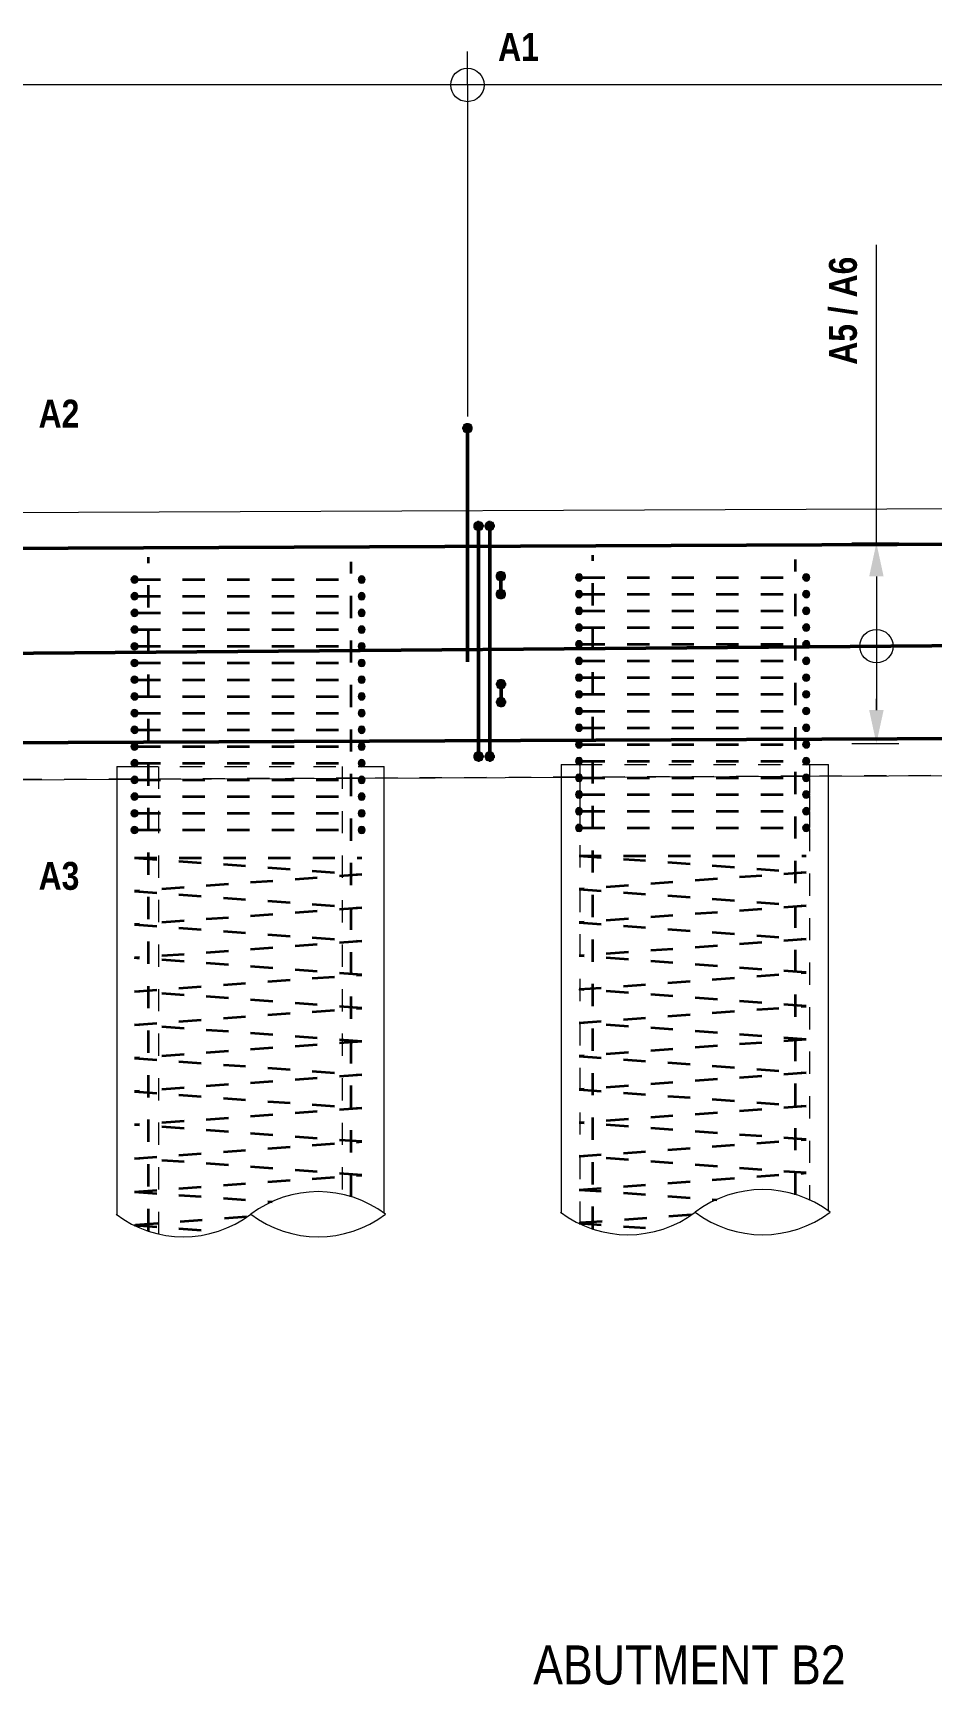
# Model space of a CAD drawing. Header units: metres. Extents: x 0 to 109, y 3 to 574.
# Drawn here: x 98.52 to 102.56, y 16.23 to 23.65 of the extents above; entities that cross this region are included whole.
import ezdxf

# ---------------------------------------------------------------- set-up
doc = ezdxf.new("R2010")
doc.units = ezdxf.units.M
doc.linetypes.add('JacobsDash', pattern=[0.0045, 0.003, -0.0015])
for name, color, linetype, lineweight in [('A-ANNO-NOTE', 7, 'Continuous', 9), ('A-DETL', 7, 'Continuous', 13), ('A-DETL-GENF', 7, 'Continuous', 9), ('G-ANNO-TEXT', 7, 'Continuous', 9), ('S-BEAM', 7, 'Continuous', 50), ('S-BEAM-HDLN', 7, 'JacobsDash', 18), ('S-FNDN', 7, 'Continuous', 50), ('S-FNDN-HDLN', 7, 'JacobsDash', 18)]:
    doc.layers.add(name, color=color, linetype=linetype, lineweight=lineweight)
doc.styles.add('Arial Narrow_3', font='ARIALN.TTF', dxfattribs={"height": 0.175})
doc.styles.add('Arial Narrow_B', font='ARIALNB.TTF', dxfattribs={"height": 0.125})

# ---------------------------------------------------------------- blocks, each defined once
blk = doc.blocks.new('01_SFO_FRP_Pile_CastInPlace_CS_BR08 - CAST-IN-PLACE PILE - 1200-8661263-DRG-2873074 - ABUTMENT B1 _ B2 REINFORCEMENT ELEVATION')
at = {"layer": 'S-FNDN', "lineweight": 13}
for p, q in [((-1117.5517, 20.3015), (-1117.5517, 18.3461)), ((-1116.3517, 18.3525), (-1116.3517, 20.3068))]:
    blk.add_line(p, q, dxfattribs=at)
at = {"layer": 'S-FNDN-HDLN', "lineweight": 13}
for p, q in [((-1117.5517, 20.359), (-1117.5517, 20.3016)), ((-1117.5517, 20.359), (-1117.4782, 20.359)), ((-1117.4679, 20.359), (-1116.4559, 20.359)), ((-1117.3635, 18.2594), (-1117.3635, 20.359)), ((-1116.5399, 20.359), (-1116.5399, 18.4377)), ((-1116.4459, 20.359), (-1116.3719, 20.359)), ((-1116.3719, 20.359), (-1116.3517, 20.359)), ((-1116.3517, 20.3068), (-1116.3517, 20.359))]:
    blk.add_line(p, q, dxfattribs=at)
blk = doc.blocks.new('01_SFO_FRP_Pile_CastInPlace_CS_BR08 - CAST-IN-PLACE PILE - 1200-8642427-DRG-2873074 - ABUTMENT B1 _ B2 REINFORCEMENT ELEVATION')
at = {"layer": 'S-FNDN', "lineweight": 13}
for p, q in [((-1115.5559, 20.3103), (-1115.5559, 18.3553)), ((-1114.3559, 18.3618), (-1114.3559, 20.3155))]:
    blk.add_line(p, q, dxfattribs=at)
at = {"layer": 'S-FNDN-HDLN', "lineweight": 13}
for p, q in [((-1115.5559, 20.3682), (-1115.5559, 20.3103)), ((-1115.5559, 20.3682), (-1115.4824, 20.3682)), ((-1115.472, 20.3682), (-1114.46, 20.3682)), ((-1115.4709, 20.3233), (-1115.4709, 20.3682)), ((-1114.45, 20.3682), (-1114.376, 20.3682)), ((-1114.4408, 20.3682), (-1114.4408, 20.3131)), ((-1114.376, 20.3682), (-1114.3559, 20.3682)), ((-1114.3559, 20.3156), (-1114.3559, 20.3682)), ((-1115.4709, 20.2483), (-1115.4709, 20.2931)), ((-1114.4408, 20.3033), (-1114.4408, 20.2381)), ((-1115.4709, 20.1733), (-1115.4709, 20.2181)), ((-1114.4408, 20.2283), (-1114.4408, 20.1631)), ((-1115.4709, 20.0983), (-1115.4709, 20.1431)), ((-1114.4408, 20.1533), (-1114.4408, 20.0881)), ((-1115.4709, 18.3054), (-1115.4709, 20.0681)), ((-1114.4408, 20.0783), (-1114.4408, 18.4109))]:
    blk.add_line(p, q, dxfattribs=at)
blk = doc.blocks.new('S_Det_Reinf_Bar Section_2D Grey - N32-6361576-DRG-2873074 - ABUTMENT B1 _ B2 REINFORCEMENT ELEVATION')
at = {"layer": 'A-DETL-GENF', "true_color": 0x808080}
blk.add_hatch(color=8, dxfattribs=at).paths.add_polyline_path([(-1121.5324, 18.4409), (-1121.5283, 18.4415), (-1121.5244, 18.4431), (-1121.5211, 18.4456), (-1121.5186, 18.4489), (-1121.517, 18.4528), (-1121.5164, 18.4569), (-1121.517, 18.4611), (-1121.5186, 18.4649), (-1121.5211, 18.4682), (-1121.5259, 18.4714), (-1121.5283, 18.4724), (-1121.5324, 18.4729), (-1121.5366, 18.4724), (-1121.5404, 18.4708), (-1121.5438, 18.4682), (-1121.5463, 18.4649), (-1121.5479, 18.4611), (-1121.5484, 18.4569), (-1121.5479, 18.4528), (-1121.5463, 18.4489), (-1121.5438, 18.4456), (-1121.5404, 18.4431), (-1121.5366, 18.4415)])
at = {"layer": 'A-DETL-GENF', "color": 8, "lineweight": 18, "true_color": 0x808080}
for start, end in [(0, 180), (180, 0)]:
    blk.add_arc((-1121.5324, 18.4569), 0.016, start, end, dxfattribs=at)
blk = doc.blocks.new('S_Det_Reinf_Bar Section_2D Grey - N32-6361679-DRG-2873074 - ABUTMENT B1 _ B2 REINFORCEMENT ELEVATION')
at = {"layer": 'A-DETL-GENF', "true_color": 0x808080}
blk.add_hatch(color=8, dxfattribs=at).paths.add_polyline_path([(-1120.5124, 18.4409), (-1120.5083, 18.4415), (-1120.5044, 18.4431), (-1120.5011, 18.4456), (-1120.4986, 18.4489), (-1120.497, 18.4528), (-1120.4964, 18.4569), (-1120.497, 18.4611), (-1120.4986, 18.4649), (-1120.5011, 18.4682), (-1120.5059, 18.4714), (-1120.5083, 18.4724), (-1120.5124, 18.4729), (-1120.5166, 18.4724), (-1120.5204, 18.4708), (-1120.5238, 18.4682), (-1120.5263, 18.4649), (-1120.5279, 18.4611), (-1120.5284, 18.4569), (-1120.5279, 18.4528), (-1120.5263, 18.4489), (-1120.5238, 18.4456), (-1120.5204, 18.4431), (-1120.5166, 18.4415)])
at = {"layer": 'A-DETL-GENF', "color": 8, "lineweight": 18, "true_color": 0x808080}
for start, end in [(0, 180), (180, 0)]:
    blk.add_arc((-1120.5124, 18.4569), 0.016, start, end, dxfattribs=at)
blk = doc.blocks.new('CS_DET_Pile-Column_BreakLine - CS_Tubular BreakLine-7966682-DRG-2873074 - ABUTMENT B1 _ B2 REINFORCEMENT ELEVATION')
at = {"layer": 'A-DETL-GENF', "lineweight": 18}
for centre, start, end in [((-1114.6514, 17.9564), 52.95733, 127.04267), ((-1115.2564, 18.7581), 232.95733, 307.04267), ((-1114.6514, 18.7581), 232.95733, 307.04267)]:
    blk.add_arc(centre, 0.5022, start, end, dxfattribs=at)
blk = doc.blocks.new('S_Det_Reinf_Bar Section_2D Grey - N32-V30-DRG-2873074 - ABUTMENT B1 _ B2 REINFORCEMENT ELEVATION')
at = {"layer": 'A-DETL-GENF', "true_color": 0x808080}
blk.add_hatch(color=8, dxfattribs=at).paths.add_polyline_path([(-1117.4718, 20.733), (-1117.4677, 20.7335), (-1117.4638, 20.7351), (-1117.4605, 20.7376), (-1117.458, 20.741), (-1117.4561, 20.747), (-1117.4558, 20.749), (-1117.4564, 20.7531), (-1117.458, 20.757), (-1117.4605, 20.7603), (-1117.4638, 20.7628), (-1117.4677, 20.7644), (-1117.4718, 20.765), (-1117.476, 20.7644), (-1117.4798, 20.7628), (-1117.4831, 20.7603), (-1117.4857, 20.757), (-1117.4873, 20.7531), (-1117.4876, 20.747), (-1117.4873, 20.7448), (-1117.4857, 20.741), (-1117.4831, 20.7376), (-1117.4792, 20.7349), (-1117.476, 20.7335)])
at = {"layer": 'A-DETL-GENF', "color": 8, "lineweight": 18, "true_color": 0x808080}
for start, end in [(0, 180), (180, 0)]:
    blk.add_arc((-1117.4718, 20.749), 0.016, start, end, dxfattribs=at)
blk = doc.blocks.new('S_Det_Reinf_Bar Section_2D Grey - N32-V31-DRG-2873074 - ABUTMENT B1 _ B2 REINFORCEMENT ELEVATION')
at = {"layer": 'A-DETL-GENF', "true_color": 0x808080}
blk.add_hatch(color=8, dxfattribs=at).paths.add_polyline_path([(-1116.4518, 20.733), (-1116.4477, 20.7335), (-1116.4438, 20.7351), (-1116.4405, 20.7376), (-1116.438, 20.741), (-1116.4361, 20.747), (-1116.4358, 20.749), (-1116.4364, 20.7531), (-1116.438, 20.757), (-1116.4405, 20.7603), (-1116.4438, 20.7628), (-1116.4477, 20.7644), (-1116.4518, 20.765), (-1116.456, 20.7644), (-1116.4598, 20.7628), (-1116.4631, 20.7603), (-1116.4657, 20.757), (-1116.4673, 20.7531), (-1116.4676, 20.747), (-1116.4673, 20.7448), (-1116.4657, 20.741), (-1116.4619, 20.7367), (-1116.4598, 20.7351), (-1116.456, 20.7335)])
at = {"layer": 'A-DETL-GENF', "color": 8, "lineweight": 18, "true_color": 0x808080}
for start, end in [(0, 180), (180, 0)]:
    blk.add_arc((-1116.4518, 20.749), 0.016, start, end, dxfattribs=at)
blk = doc.blocks.new('S_Det_Reinf_Bar Section_2D Grey - N32-V32-DRG-2873074 - ABUTMENT B1 _ B2 REINFORCEMENT ELEVATION')
at = {"layer": 'A-DETL-GENF', "true_color": 0x808080}
blk.add_hatch(color=8, dxfattribs=at).paths.add_polyline_path([(-1117.4718, 20.808), (-1117.4677, 20.8085), (-1117.4638, 20.8101), (-1117.4605, 20.8126), (-1117.458, 20.816), (-1117.4564, 20.8198), (-1117.4558, 20.824), (-1117.4564, 20.8281), (-1117.458, 20.832), (-1117.4605, 20.8353), (-1117.4638, 20.8378), (-1117.4677, 20.8394), (-1117.4718, 20.84), (-1117.476, 20.8394), (-1117.4798, 20.8378), (-1117.4831, 20.8353), (-1117.4857, 20.832), (-1117.4873, 20.8281), (-1117.4877, 20.8229), (-1117.4873, 20.8198), (-1117.4857, 20.816), (-1117.4831, 20.8126), (-1117.4792, 20.8099), (-1117.476, 20.8085)])
at = {"layer": 'A-DETL-GENF', "color": 8, "lineweight": 18, "true_color": 0x808080}
for start, end in [(0, 180), (180, 0)]:
    blk.add_arc((-1117.4718, 20.824), 0.016, start, end, dxfattribs=at)
blk = doc.blocks.new('S_Det_Reinf_Bar Section_2D Grey - N32-V33-DRG-2873074 - ABUTMENT B1 _ B2 REINFORCEMENT ELEVATION')
at = {"layer": 'A-DETL-GENF', "true_color": 0x808080}
blk.add_hatch(color=8, dxfattribs=at).paths.add_polyline_path([(-1116.4518, 20.808), (-1116.4477, 20.8085), (-1116.4438, 20.8101), (-1116.4405, 20.8126), (-1116.438, 20.816), (-1116.4364, 20.8198), (-1116.4358, 20.824), (-1116.4364, 20.8281), (-1116.438, 20.832), (-1116.4405, 20.8353), (-1116.4438, 20.8378), (-1116.4477, 20.8394), (-1116.4518, 20.84), (-1116.456, 20.8394), (-1116.4598, 20.8378), (-1116.4631, 20.8353), (-1116.4657, 20.832), (-1116.4673, 20.8281), (-1116.4677, 20.8229), (-1116.4673, 20.8198), (-1116.4657, 20.816), (-1116.4619, 20.8117), (-1116.4598, 20.8101), (-1116.456, 20.8085)])
at = {"layer": 'A-DETL-GENF', "color": 8, "lineweight": 18, "true_color": 0x808080}
for start, end in [(0, 180), (180, 0)]:
    blk.add_arc((-1116.4518, 20.824), 0.016, start, end, dxfattribs=at)
blk = doc.blocks.new('S_Det_Reinf_Bar Section_2D Grey - N32-V34-DRG-2873074 - ABUTMENT B1 _ B2 REINFORCEMENT ELEVATION')
at = {"layer": 'A-DETL-GENF', "true_color": 0x808080}
blk.add_hatch(color=8, dxfattribs=at).paths.add_polyline_path([(-1117.4718, 20.883), (-1117.4677, 20.8835), (-1117.4638, 20.8851), (-1117.4605, 20.8876), (-1117.458, 20.891), (-1117.4564, 20.8948), (-1117.4558, 20.899), (-1117.4564, 20.9031), (-1117.458, 20.907), (-1117.4605, 20.9103), (-1117.4638, 20.9128), (-1117.4677, 20.9144), (-1117.4718, 20.915), (-1117.476, 20.9144), (-1117.4798, 20.9128), (-1117.4831, 20.9103), (-1117.4857, 20.907), (-1117.4873, 20.9031), (-1117.4878, 20.8987), (-1117.4873, 20.8948), (-1117.4857, 20.891), (-1117.4831, 20.8876), (-1117.4792, 20.8849), (-1117.476, 20.8835)])
at = {"layer": 'A-DETL-GENF', "color": 8, "lineweight": 18, "true_color": 0x808080}
for start, end in [(0, 180), (180, 0)]:
    blk.add_arc((-1117.4718, 20.899), 0.016, start, end, dxfattribs=at)
blk = doc.blocks.new('S_Det_Reinf_Bar Section_2D Grey - N32-V35-DRG-2873074 - ABUTMENT B1 _ B2 REINFORCEMENT ELEVATION')
at = {"layer": 'A-DETL-GENF', "true_color": 0x808080}
blk.add_hatch(color=8, dxfattribs=at).paths.add_polyline_path([(-1116.4518, 20.883), (-1116.4477, 20.8835), (-1116.4438, 20.8851), (-1116.4405, 20.8876), (-1116.438, 20.891), (-1116.4364, 20.8948), (-1116.4358, 20.899), (-1116.4364, 20.9031), (-1116.438, 20.907), (-1116.4405, 20.9103), (-1116.4438, 20.9128), (-1116.4477, 20.9144), (-1116.4518, 20.915), (-1116.456, 20.9144), (-1116.4598, 20.9128), (-1116.4631, 20.9103), (-1116.4657, 20.907), (-1116.4673, 20.9031), (-1116.4678, 20.8987), (-1116.4673, 20.8948), (-1116.4657, 20.891), (-1116.4619, 20.8867), (-1116.4598, 20.8851), (-1116.456, 20.8835)])
at = {"layer": 'A-DETL-GENF', "color": 8, "lineweight": 18, "true_color": 0x808080}
for start, end in [(0, 180), (180, 0)]:
    blk.add_arc((-1116.4518, 20.899), 0.016, start, end, dxfattribs=at)
blk = doc.blocks.new('S_Det_Reinf_Bar Section_2D Grey - N32-V36-DRG-2873074 - ABUTMENT B1 _ B2 REINFORCEMENT ELEVATION')
at = {"layer": 'A-DETL-GENF', "true_color": 0x808080}
blk.add_hatch(color=8, dxfattribs=at).paths.add_polyline_path([(-1117.4718, 20.958), (-1117.4677, 20.9585), (-1117.4638, 20.9601), (-1117.4605, 20.9626), (-1117.458, 20.966), (-1117.4564, 20.9698), (-1117.4559, 20.9746), (-1117.4564, 20.9781), (-1117.458, 20.982), (-1117.4605, 20.9853), (-1117.4638, 20.9878), (-1117.4677, 20.9894), (-1117.4718, 20.99), (-1117.476, 20.9894), (-1117.4798, 20.9878), (-1117.4831, 20.9853), (-1117.4857, 20.982), (-1117.4873, 20.9781), (-1117.4878, 20.974), (-1117.4873, 20.9698), (-1117.4857, 20.966), (-1117.4831, 20.9626), (-1117.4792, 20.9599), (-1117.476, 20.9585)])
at = {"layer": 'A-DETL-GENF', "color": 8, "lineweight": 18, "true_color": 0x808080}
for start, end in [(0, 180), (180, 0)]:
    blk.add_arc((-1117.4718, 20.974), 0.016, start, end, dxfattribs=at)
blk = doc.blocks.new('S_Det_Reinf_Bar Section_2D Grey - N32-V37-DRG-2873074 - ABUTMENT B1 _ B2 REINFORCEMENT ELEVATION')
at = {"layer": 'A-DETL-GENF', "true_color": 0x808080}
blk.add_hatch(color=8, dxfattribs=at).paths.add_polyline_path([(-1116.4518, 20.958), (-1116.4477, 20.9585), (-1116.4438, 20.9601), (-1116.4405, 20.9626), (-1116.438, 20.966), (-1116.4364, 20.9698), (-1116.4359, 20.9746), (-1116.4364, 20.9781), (-1116.438, 20.982), (-1116.4405, 20.9853), (-1116.4438, 20.9878), (-1116.4477, 20.9894), (-1116.4518, 20.99), (-1116.456, 20.9894), (-1116.4598, 20.9878), (-1116.4631, 20.9853), (-1116.4657, 20.982), (-1116.4673, 20.9781), (-1116.4678, 20.974), (-1116.4673, 20.9698), (-1116.4657, 20.966), (-1116.4619, 20.9617), (-1116.4598, 20.9601), (-1116.456, 20.9585)])
at = {"layer": 'A-DETL-GENF', "color": 8, "lineweight": 18, "true_color": 0x808080}
for start, end in [(0, 180), (180, 0)]:
    blk.add_arc((-1116.4518, 20.974), 0.016, start, end, dxfattribs=at)
blk = doc.blocks.new('S_Det_Reinf_Bar Section_2D Grey - N32-V38-DRG-2873074 - ABUTMENT B1 _ B2 REINFORCEMENT ELEVATION')
at = {"layer": 'A-DETL-GENF', "true_color": 0x808080}
blk.add_hatch(color=8, dxfattribs=at).paths.add_polyline_path([(-1117.4718, 21.033), (-1117.4677, 21.0335), (-1117.4638, 21.0351), (-1117.4605, 21.0376), (-1117.458, 21.041), (-1117.4564, 21.0448), (-1117.456, 21.0504), (-1117.4564, 21.0531), (-1117.458, 21.057), (-1117.4605, 21.0603), (-1117.4638, 21.0628), (-1117.4677, 21.0644), (-1117.4718, 21.065), (-1117.476, 21.0644), (-1117.4798, 21.0628), (-1117.4831, 21.0603), (-1117.4857, 21.057), (-1117.4873, 21.0531), (-1117.4878, 21.049), (-1117.4873, 21.0448), (-1117.4857, 21.041), (-1117.4831, 21.0376), (-1117.4792, 21.0349), (-1117.476, 21.0335)])
at = {"layer": 'A-DETL-GENF', "color": 8, "lineweight": 18, "true_color": 0x808080}
for start, end in [(0, 180), (180, 0)]:
    blk.add_arc((-1117.4718, 21.049), 0.016, start, end, dxfattribs=at)
blk = doc.blocks.new('S_Det_Reinf_Bar Section_2D Grey - N32-V39-DRG-2873074 - ABUTMENT B1 _ B2 REINFORCEMENT ELEVATION')
at = {"layer": 'A-DETL-GENF', "true_color": 0x808080}
blk.add_hatch(color=8, dxfattribs=at).paths.add_polyline_path([(-1116.4518, 21.033), (-1116.4477, 21.0335), (-1116.4438, 21.0351), (-1116.4405, 21.0376), (-1116.438, 21.041), (-1116.4364, 21.0448), (-1116.436, 21.0504), (-1116.4364, 21.0531), (-1116.438, 21.057), (-1116.4405, 21.0603), (-1116.4438, 21.0628), (-1116.4477, 21.0644), (-1116.4518, 21.065), (-1116.456, 21.0644), (-1116.4598, 21.0628), (-1116.4631, 21.0603), (-1116.4657, 21.057), (-1116.4673, 21.0531), (-1116.4678, 21.049), (-1116.4673, 21.0448), (-1116.4657, 21.041), (-1116.4619, 21.0367), (-1116.4598, 21.0351), (-1116.456, 21.0335)])
at = {"layer": 'A-DETL-GENF', "color": 8, "lineweight": 18, "true_color": 0x808080}
for start, end in [(0, 180), (180, 0)]:
    blk.add_arc((-1116.4518, 21.049), 0.016, start, end, dxfattribs=at)
blk = doc.blocks.new('CS_DET_Pile-Column_BreakLine - CS_Tubular BreakLine-7966641-DRG-2873074 - ABUTMENT B1 _ B2 REINFORCEMENT ELEVATION')
at = {"layer": 'A-DETL-GENF', "lineweight": 18}
for centre, radius, start, end in [((-1116.6473, 17.9472), 0.5021, 52.95733, 127.04267), ((-1117.2523, 18.7488), 0.5022, 232.95733, 307.04267), ((-1116.6473, 18.7488), 0.5021, 232.95733, 307.04267)]:
    blk.add_arc(centre, radius, start, end, dxfattribs=at)
blk = doc.blocks.new('Repeating Detail - N32-7932625-DRG-2873074 - ABUTMENT B1 _ B2 REINFORCEMENT ELEVATION')
at = {"layer": 'A-DETL-GENF'}
blk.add_hatch(color=256, dxfattribs=at).paths.add_polyline_path([(-1115.876, 21.4234), (-1115.8719, 21.4242), (-1115.8682, 21.4261), (-1115.865, 21.4288), (-1115.8627, 21.4323), (-1115.8614, 21.4363), (-1115.8611, 21.4404), (-1115.862, 21.4445), (-1115.8638, 21.4483), (-1115.8666, 21.4514), (-1115.8701, 21.4537), (-1115.874, 21.4551), (-1115.8782, 21.4553), (-1115.8823, 21.4545), (-1115.886, 21.4527), (-1115.8891, 21.4499), (-1115.8915, 21.4464), (-1115.8928, 21.4425), (-1115.8931, 21.4383), (-1115.8922, 21.4342), (-1115.8904, 21.4304), (-1115.8876, 21.4273), (-1115.8841, 21.425), (-1115.8802, 21.4237)])
at = {"layer": 'A-DETL-GENF', "lineweight": 50}
for start, end in [(78.87318, 258.87318), (258.87318, 78.87318)]:
    blk.add_arc((-1115.8771, 21.4394), 0.016, start, end, dxfattribs=at)
blk = doc.blocks.new('T2DExtentArrowReinf2 - Extent-7964089-DRG-2873074 - ABUTMENT B1 _ B2 REINFORCEMENT ELEVATION')
at = {"layer": 'A-DETL-GENF'}
for p, q in [((-1110.0691, 23.4203), (-1119.6215, 23.4203)), ((-1115.9771, 23.4203), (-1115.9771, 21.9318))]:
    blk.add_line(p, q, dxfattribs=at)
blk = doc.blocks.new('T2DExtentArrowReinf2 - Extent-7962866-DRG-2873074 - ABUTMENT B1 _ B2 REINFORCEMENT ELEVATION')
at = {"layer": 'A-DETL-GENF'}
for p, q in [((-1114.1306, 21.3625), (-1114.2506, 21.3625)), ((-1114.1406, 21.2125), (-1114.1406, 20.6125)), ((-1114.2506, 20.4625), (-1114.1406, 20.4625))]:
    blk.add_line(p, q, dxfattribs=at)

msp = doc.modelspace()

# ---------------------------------------------------------------- hatches: boundary and pattern name
at = {"layer": 'A-ANNO-NOTE'}
for points in [[(102.2792, 21.2125), (102.3442, 21.2125), (102.3117, 21.3625), (102.2934, 21.278)], [(102.3117, 20.4625), (102.3442, 20.6125), (102.2792, 20.6125)]]:
    msp.add_hatch(color=256, dxfattribs=at).paths.add_polyline_path(points)

# ---------------------------------------------------------------- linework, layer by layer
for p, q in [((100.4753, 23.4208), (100.4753, 23.5708)), ((102.4117, 21.3625), (102.2117, 21.3625)), ((102.3117, 21.2125), (102.3117, 21.1625)), ((102.3117, 20.6125), (102.3117, 20.6625)), ((102.2117, 20.4625), (102.4117, 20.4625))]:
    msp.add_line(p, q, dxfattribs=at)
for centre in [(100.4753, 23.4203), (100.4753, 23.4203), (102.3117, 20.8995)]:
    msp.add_circle(centre, 0.075, dxfattribs=at)
at = {"layer": 'A-DETL', "lineweight": 9}
msp.add_line((102.3117, 21.3625), (102.3117, 22.7025), dxfattribs=at)
at = {"layer": 'A-DETL', "lineweight": 50}
for p, q in [((100.4753, 21.8785), (100.4753, 20.8285)), ((106.5302, 21.3747), (96.7453, 21.332)), ((100.5253, 21.4394), (100.5253, 20.4035)), ((100.5753, 21.4394), (100.5753, 20.4035)), ((100.6253, 21.2135), (100.6253, 21.1535)), ((106.5408, 20.9335), (96.7561, 20.8539)), ((100.6262, 20.7126), (100.6262, 20.6685)), ((106.5302, 20.5013), (96.7453, 20.4586))]:
    msp.add_line(p, q, dxfattribs=at)
at = {"layer": 'A-DETL', "color": 8, "linetype": 'JacobsDash', "lineweight": 35, "true_color": 0x808080}
for p, q in [((99.0432, 18.2729), (99.0432, 21.299)), ((101.039, 18.2822), (101.039, 21.3082)), ((99.9532, 18.4257), (99.9532, 21.279)), ((101.949, 18.435), (101.949, 21.2882)), ((98.9966, 21.199), (99.9846, 21.199)), ((100.9924, 21.2082), (101.9804, 21.2082)), ((98.9966, 21.124), (99.9846, 21.124)), ((100.9924, 21.1332), (101.9804, 21.1332)), ((98.9966, 21.049), (99.9846, 21.049)), ((100.9924, 21.0582), (101.9804, 21.0582)), ((98.9966, 20.974), (99.9846, 20.974)), ((100.9924, 20.9832), (101.9804, 20.9832)), ((98.9966, 20.899), (99.9846, 20.899)), ((100.9924, 20.9082), (101.9804, 20.9082)), ((98.9966, 20.824), (99.9846, 20.824)), ((100.9924, 20.8332), (101.9804, 20.8332)), ((98.9966, 20.749), (99.9846, 20.749)), ((100.9924, 20.7582), (101.9804, 20.7582)), ((98.9966, 20.674), (99.9846, 20.674)), ((100.9924, 20.6832), (101.9804, 20.6832)), ((98.9966, 20.599), (99.9846, 20.599)), ((100.9924, 20.6082), (101.9804, 20.6082)), ((98.9966, 20.524), (99.9846, 20.524)), ((100.9924, 20.5332), (101.9804, 20.5332)), ((98.9966, 20.449), (99.9846, 20.449)), ((100.9924, 20.4582), (101.9804, 20.4582)), ((98.9966, 20.374), (99.9846, 20.374)), ((100.9924, 20.3832), (101.9804, 20.3832)), ((98.9966, 20.299), (99.9846, 20.299)), ((100.9924, 20.3082), (101.9804, 20.3082)), ((98.9966, 20.224), (99.9846, 20.224)), ((100.9924, 20.2332), (101.9804, 20.2332)), ((98.9966, 20.149), (99.9846, 20.149)), ((100.9924, 20.1582), (101.9804, 20.1582)), ((98.9966, 20.074), (99.9846, 20.074)), ((100.9924, 20.0832), (101.9804, 20.0832)), ((98.9806, 19.949), (100.0006, 19.874)), ((98.9806, 19.949), (100.0006, 19.949)), ((100.9764, 19.9582), (101.9964, 19.8832)), ((100.9764, 19.9582), (101.9964, 19.9582)), ((100.0006, 19.874), (98.9806, 19.799)), ((101.9964, 19.8832), (100.9764, 19.8082)), ((98.9806, 19.799), (100.0006, 19.724)), ((100.9764, 19.8082), (101.9964, 19.7332)), ((100.0006, 19.724), (98.9806, 19.649)), ((101.9964, 19.7332), (100.9764, 19.6582)), ((98.9806, 19.649), (100.0006, 19.574)), ((100.9764, 19.6582), (101.9964, 19.5832)), ((100.0006, 19.574), (98.9806, 19.499)), ((101.9964, 19.5832), (100.9764, 19.5082)), ((100.0006, 19.424), (98.9806, 19.499)), ((101.9964, 19.4332), (100.9764, 19.5082)), ((98.9806, 19.349), (100.0006, 19.424)), ((100.9764, 19.3582), (101.9964, 19.4332)), ((100.0006, 19.274), (98.9806, 19.349)), ((101.9964, 19.2832), (100.9764, 19.3582)), ((98.9806, 19.199), (100.0006, 19.274)), ((100.9764, 19.2082), (101.9964, 19.2832)), ((100.0006, 19.124), (98.9806, 19.199)), ((101.9964, 19.1332), (100.9764, 19.2082)), ((100.0006, 19.124), (98.9806, 19.049)), ((101.9964, 19.1332), (100.9764, 19.0582)), ((98.9806, 19.049), (100.0006, 18.974)), ((100.9764, 19.0582), (101.9964, 18.9832)), ((100.0006, 18.974), (98.9806, 18.899)), ((101.9964, 18.9832), (100.9764, 18.9082)), ((98.9806, 18.899), (100.0006, 18.824)), ((100.9764, 18.9082), (101.9964, 18.8332)), ((100.0006, 18.824), (98.9806, 18.749)), ((101.9964, 18.8332), (100.9764, 18.7582)), ((100.0006, 18.674), (98.9806, 18.749)), ((101.9964, 18.6832), (100.9764, 18.7582)), ((98.9806, 18.599), (100.0006, 18.674)), ((100.9764, 18.6082), (101.9964, 18.6832)), ((100.0006, 18.524), (98.9806, 18.599)), ((101.9964, 18.5332), (100.9764, 18.6082)), ((98.9806, 18.449), (100.0006, 18.524)), ((100.9764, 18.4582), (101.9964, 18.5332)), ((98.9806, 18.449), (99.5986, 18.4035)), ((100.9764, 18.4582), (101.5945, 18.4128)), ((99.484, 18.336), (98.9806, 18.299)), ((101.4799, 18.3452), (100.9764, 18.3082)), ((98.9806, 18.299), (99.3526, 18.2716)), ((100.9764, 18.3082), (101.3484, 18.2808))]:
    msp.add_line(p, q, dxfattribs=at)
at = {"layer": 'A-DETL-GENF'}
for p, q in [((100.4753, 21.8785), (100.4949, 21.8747)), ((100.5253, 21.4394), (100.5449, 21.4355)), ((100.5753, 21.4394), (100.5949, 21.4355)), ((100.6253, 21.2135), (100.6449, 21.2097)), ((100.6253, 21.1331), (100.6449, 21.1293)), ((100.6262, 20.7285), (100.6459, 20.7247)), ((100.6262, 20.6481), (100.6459, 20.6443)), ((100.5253, 20.4035), (100.5449, 20.3997)), ((100.5753, 20.4035), (100.5949, 20.3997))]:
    msp.add_line(p, q, dxfattribs=at)
at = {"layer": 'S-BEAM', "lineweight": 13}
for p, q in [((96.6009, 21.4915), (106.6224, 21.5354)), ((96.6039, 21.4919), (106.5579, 21.5354)), ((98.0184, 20.2977), (98.9649, 20.3018)), ((98.9962, 20.3019), (99.9864, 20.3063)), ((100.0146, 20.3064), (100.9607, 20.3106)), ((100.9921, 20.3107), (101.9821, 20.315)), ((102.0107, 20.3152), (102.9562, 20.3193))]:
    msp.add_line(p, q, dxfattribs=at)
at = {"layer": 'S-BEAM-HDLN', "color": 8, "lineweight": 13, "true_color": 0x808080}
for p, q in [((98.965, 20.3022), (98.0181, 20.2981)), ((99.9866, 20.3067), (98.9961, 20.3024)), ((100.9608, 20.3109), (100.0145, 20.3068)), ((101.9822, 20.3154), (100.992, 20.3111)), ((102.9563, 20.3196), (102.0105, 20.3155))]:
    msp.add_line(p, q, dxfattribs=at)

# ---------------------------------------------------------------- block references
at = {"layer": 'A-DETL-GENF'}
for name, p in [('T2DExtentArrowReinf2 - Extent-7964089-DRG-2873074 - ABUTMENT B1 _ B2 REINFORCEMENT ELEVATION', (1216.4524, 0)), ('Repeating Detail - N32-7932625-DRG-2873074 - ABUTMENT B1 _ B2 REINFORCEMENT ELEVATION', (1216.3524, 0.4391)), ('Repeating Detail - N32-7932625-DRG-2873074 - ABUTMENT B1 _ B2 REINFORCEMENT ELEVATION', (1216.4024, 0)), ('Repeating Detail - N32-7932625-DRG-2873074 - ABUTMENT B1 _ B2 REINFORCEMENT ELEVATION', (1216.4524, 0)), ('T2DExtentArrowReinf2 - Extent-7962866-DRG-2873074 - ABUTMENT B1 _ B2 REINFORCEMENT ELEVATION', (1216.4524, 0)), ('Repeating Detail - N32-7932625-DRG-2873074 - ABUTMENT B1 _ B2 REINFORCEMENT ELEVATION', (1216.5024, -0.2259)), ('Repeating Detail - N32-7932625-DRG-2873074 - ABUTMENT B1 _ B2 REINFORCEMENT ELEVATION', (1216.5024, -0.3062)), ('Repeating Detail - N32-7932625-DRG-2873074 - ABUTMENT B1 _ B2 REINFORCEMENT ELEVATION', (1216.5033, -0.7109)), ('Repeating Detail - N32-7932625-DRG-2873074 - ABUTMENT B1 _ B2 REINFORCEMENT ELEVATION', (1216.5033, -0.7912)), ('Repeating Detail - N32-7932625-DRG-2873074 - ABUTMENT B1 _ B2 REINFORCEMENT ELEVATION', (1216.4024, -1.0359)), ('Repeating Detail - N32-7932625-DRG-2873074 - ABUTMENT B1 _ B2 REINFORCEMENT ELEVATION', (1216.4524, -1.0359)), ('CS_DET_Pile-Column_BreakLine - CS_Tubular BreakLine-7966641-DRG-2873074 - ABUTMENT B1 _ B2 REINFORCEMENT ELEVATION', (1216.4524, 0)), ('CS_DET_Pile-Column_BreakLine - CS_Tubular BreakLine-7966682-DRG-2873074 - ABUTMENT B1 _ B2 REINFORCEMENT ELEVATION', (1216.4524, 0))]:
    msp.add_blockref(name, p, dxfattribs=at)
at = {"layer": 'A-DETL-GENF', "color": 8, "true_color": 0x808080}
for name, p in [('S_Det_Reinf_Bar Section_2D Grey - N32-6361576-DRG-2873074 - ABUTMENT B1 _ B2 REINFORCEMENT ELEVATION', (1222.5089, 2.7513)), ('S_Det_Reinf_Bar Section_2D Grey - N32-6361679-DRG-2873074 - ABUTMENT B1 _ B2 REINFORCEMENT ELEVATION', (1222.5089, 2.7513)), ('S_Det_Reinf_Bar Section_2D Grey - N32-6361576-DRG-2873074 - ABUTMENT B1 _ B2 REINFORCEMENT ELEVATION', (1220.513, 2.742)), ('S_Det_Reinf_Bar Section_2D Grey - N32-6361679-DRG-2873074 - ABUTMENT B1 _ B2 REINFORCEMENT ELEVATION', (1220.513, 2.742)), ('S_Det_Reinf_Bar Section_2D Grey - N32-6361576-DRG-2873074 - ABUTMENT B1 _ B2 REINFORCEMENT ELEVATION', (1222.5089, 2.6763)), ('S_Det_Reinf_Bar Section_2D Grey - N32-6361679-DRG-2873074 - ABUTMENT B1 _ B2 REINFORCEMENT ELEVATION', (1222.5089, 2.6763)), ('S_Det_Reinf_Bar Section_2D Grey - N32-6361576-DRG-2873074 - ABUTMENT B1 _ B2 REINFORCEMENT ELEVATION', (1220.513, 2.667)), ('S_Det_Reinf_Bar Section_2D Grey - N32-6361679-DRG-2873074 - ABUTMENT B1 _ B2 REINFORCEMENT ELEVATION', (1220.513, 2.667)), ('S_Det_Reinf_Bar Section_2D Grey - N32-6361576-DRG-2873074 - ABUTMENT B1 _ B2 REINFORCEMENT ELEVATION', (1222.5089, 2.6013)), ('S_Det_Reinf_Bar Section_2D Grey - N32-6361679-DRG-2873074 - ABUTMENT B1 _ B2 REINFORCEMENT ELEVATION', (1222.5089, 2.6013)), ('S_Det_Reinf_Bar Section_2D Grey - N32-V38-DRG-2873074 - ABUTMENT B1 _ B2 REINFORCEMENT ELEVATION', (1216.4524, 0)), ('S_Det_Reinf_Bar Section_2D Grey - N32-V39-DRG-2873074 - ABUTMENT B1 _ B2 REINFORCEMENT ELEVATION', (1216.4524, 0)), ('S_Det_Reinf_Bar Section_2D Grey - N32-6361576-DRG-2873074 - ABUTMENT B1 _ B2 REINFORCEMENT ELEVATION', (1222.5089, 2.5263)), ('S_Det_Reinf_Bar Section_2D Grey - N32-6361679-DRG-2873074 - ABUTMENT B1 _ B2 REINFORCEMENT ELEVATION', (1222.5089, 2.5263)), ('S_Det_Reinf_Bar Section_2D Grey - N32-V36-DRG-2873074 - ABUTMENT B1 _ B2 REINFORCEMENT ELEVATION', (1216.4524, 0)), ('S_Det_Reinf_Bar Section_2D Grey - N32-V37-DRG-2873074 - ABUTMENT B1 _ B2 REINFORCEMENT ELEVATION', (1216.4524, 0)), ('S_Det_Reinf_Bar Section_2D Grey - N32-V34-DRG-2873074 - ABUTMENT B1 _ B2 REINFORCEMENT ELEVATION', (1216.4524, 0)), ('S_Det_Reinf_Bar Section_2D Grey - N32-V35-DRG-2873074 - ABUTMENT B1 _ B2 REINFORCEMENT ELEVATION', (1216.4524, 0)), ('S_Det_Reinf_Bar Section_2D Grey - N32-6361576-DRG-2873074 - ABUTMENT B1 _ B2 REINFORCEMENT ELEVATION', (1222.5089, 2.4513)), ('S_Det_Reinf_Bar Section_2D Grey - N32-6361679-DRG-2873074 - ABUTMENT B1 _ B2 REINFORCEMENT ELEVATION', (1222.5089, 2.4513)), ('S_Det_Reinf_Bar Section_2D Grey - N32-V32-DRG-2873074 - ABUTMENT B1 _ B2 REINFORCEMENT ELEVATION', (1216.4524, 0)), ('S_Det_Reinf_Bar Section_2D Grey - N32-V33-DRG-2873074 - ABUTMENT B1 _ B2 REINFORCEMENT ELEVATION', (1216.4524, 0)), ('S_Det_Reinf_Bar Section_2D Grey - N32-6361576-DRG-2873074 - ABUTMENT B1 _ B2 REINFORCEMENT ELEVATION', (1222.5089, 2.3763)), ('S_Det_Reinf_Bar Section_2D Grey - N32-6361679-DRG-2873074 - ABUTMENT B1 _ B2 REINFORCEMENT ELEVATION', (1222.5089, 2.3763)), ('S_Det_Reinf_Bar Section_2D Grey - N32-V30-DRG-2873074 - ABUTMENT B1 _ B2 REINFORCEMENT ELEVATION', (1216.4524, 0)), ('S_Det_Reinf_Bar Section_2D Grey - N32-V31-DRG-2873074 - ABUTMENT B1 _ B2 REINFORCEMENT ELEVATION', (1216.4524, 0)), ('S_Det_Reinf_Bar Section_2D Grey - N32-6361576-DRG-2873074 - ABUTMENT B1 _ B2 REINFORCEMENT ELEVATION', (1222.5089, 2.3013)), ('S_Det_Reinf_Bar Section_2D Grey - N32-6361679-DRG-2873074 - ABUTMENT B1 _ B2 REINFORCEMENT ELEVATION', (1222.5089, 2.3013)), ('S_Det_Reinf_Bar Section_2D Grey - N32-6361576-DRG-2873074 - ABUTMENT B1 _ B2 REINFORCEMENT ELEVATION', (1220.513, 2.217)), ('S_Det_Reinf_Bar Section_2D Grey - N32-6361679-DRG-2873074 - ABUTMENT B1 _ B2 REINFORCEMENT ELEVATION', (1220.513, 2.217)), ('S_Det_Reinf_Bar Section_2D Grey - N32-6361576-DRG-2873074 - ABUTMENT B1 _ B2 REINFORCEMENT ELEVATION', (1222.5089, 2.2263)), ('S_Det_Reinf_Bar Section_2D Grey - N32-6361679-DRG-2873074 - ABUTMENT B1 _ B2 REINFORCEMENT ELEVATION', (1222.5089, 2.2263)), ('S_Det_Reinf_Bar Section_2D Grey - N32-6361576-DRG-2873074 - ABUTMENT B1 _ B2 REINFORCEMENT ELEVATION', (1220.513, 2.142)), ('S_Det_Reinf_Bar Section_2D Grey - N32-6361679-DRG-2873074 - ABUTMENT B1 _ B2 REINFORCEMENT ELEVATION', (1220.513, 2.142)), ('S_Det_Reinf_Bar Section_2D Grey - N32-6361576-DRG-2873074 - ABUTMENT B1 _ B2 REINFORCEMENT ELEVATION', (1222.5089, 2.1513)), ('S_Det_Reinf_Bar Section_2D Grey - N32-6361679-DRG-2873074 - ABUTMENT B1 _ B2 REINFORCEMENT ELEVATION', (1222.5089, 2.1513)), ('S_Det_Reinf_Bar Section_2D Grey - N32-6361576-DRG-2873074 - ABUTMENT B1 _ B2 REINFORCEMENT ELEVATION', (1220.513, 2.067)), ('S_Det_Reinf_Bar Section_2D Grey - N32-6361679-DRG-2873074 - ABUTMENT B1 _ B2 REINFORCEMENT ELEVATION', (1220.513, 2.067)), ('S_Det_Reinf_Bar Section_2D Grey - N32-6361576-DRG-2873074 - ABUTMENT B1 _ B2 REINFORCEMENT ELEVATION', (1222.5089, 2.0763)), ('S_Det_Reinf_Bar Section_2D Grey - N32-6361679-DRG-2873074 - ABUTMENT B1 _ B2 REINFORCEMENT ELEVATION', (1222.5089, 2.0763)), ('S_Det_Reinf_Bar Section_2D Grey - N32-6361576-DRG-2873074 - ABUTMENT B1 _ B2 REINFORCEMENT ELEVATION', (1220.513, 1.992)), ('S_Det_Reinf_Bar Section_2D Grey - N32-6361679-DRG-2873074 - ABUTMENT B1 _ B2 REINFORCEMENT ELEVATION', (1220.513, 1.992)), ('S_Det_Reinf_Bar Section_2D Grey - N32-6361576-DRG-2873074 - ABUTMENT B1 _ B2 REINFORCEMENT ELEVATION', (1222.5089, 2.0013)), ('S_Det_Reinf_Bar Section_2D Grey - N32-6361679-DRG-2873074 - ABUTMENT B1 _ B2 REINFORCEMENT ELEVATION', (1222.5089, 2.0013)), ('S_Det_Reinf_Bar Section_2D Grey - N32-6361576-DRG-2873074 - ABUTMENT B1 _ B2 REINFORCEMENT ELEVATION', (1220.513, 1.917)), ('S_Det_Reinf_Bar Section_2D Grey - N32-6361679-DRG-2873074 - ABUTMENT B1 _ B2 REINFORCEMENT ELEVATION', (1220.513, 1.917)), ('S_Det_Reinf_Bar Section_2D Grey - N32-6361576-DRG-2873074 - ABUTMENT B1 _ B2 REINFORCEMENT ELEVATION', (1222.5089, 1.9263)), ('S_Det_Reinf_Bar Section_2D Grey - N32-6361679-DRG-2873074 - ABUTMENT B1 _ B2 REINFORCEMENT ELEVATION', (1222.5089, 1.9263)), ('S_Det_Reinf_Bar Section_2D Grey - N32-6361576-DRG-2873074 - ABUTMENT B1 _ B2 REINFORCEMENT ELEVATION', (1220.513, 1.842)), ('S_Det_Reinf_Bar Section_2D Grey - N32-6361679-DRG-2873074 - ABUTMENT B1 _ B2 REINFORCEMENT ELEVATION', (1220.513, 1.842)), ('S_Det_Reinf_Bar Section_2D Grey - N32-6361576-DRG-2873074 - ABUTMENT B1 _ B2 REINFORCEMENT ELEVATION', (1222.5089, 1.8513)), ('S_Det_Reinf_Bar Section_2D Grey - N32-6361679-DRG-2873074 - ABUTMENT B1 _ B2 REINFORCEMENT ELEVATION', (1222.5089, 1.8513)), ('S_Det_Reinf_Bar Section_2D Grey - N32-6361576-DRG-2873074 - ABUTMENT B1 _ B2 REINFORCEMENT ELEVATION', (1220.513, 1.767)), ('S_Det_Reinf_Bar Section_2D Grey - N32-6361679-DRG-2873074 - ABUTMENT B1 _ B2 REINFORCEMENT ELEVATION', (1220.513, 1.767)), ('S_Det_Reinf_Bar Section_2D Grey - N32-6361576-DRG-2873074 - ABUTMENT B1 _ B2 REINFORCEMENT ELEVATION', (1222.5089, 1.7763)), ('S_Det_Reinf_Bar Section_2D Grey - N32-6361679-DRG-2873074 - ABUTMENT B1 _ B2 REINFORCEMENT ELEVATION', (1222.5089, 1.7763)), ('S_Det_Reinf_Bar Section_2D Grey - N32-6361576-DRG-2873074 - ABUTMENT B1 _ B2 REINFORCEMENT ELEVATION', (1220.513, 1.692)), ('S_Det_Reinf_Bar Section_2D Grey - N32-6361679-DRG-2873074 - ABUTMENT B1 _ B2 REINFORCEMENT ELEVATION', (1220.513, 1.692)), ('S_Det_Reinf_Bar Section_2D Grey - N32-6361576-DRG-2873074 - ABUTMENT B1 _ B2 REINFORCEMENT ELEVATION', (1222.5089, 1.7013)), ('S_Det_Reinf_Bar Section_2D Grey - N32-6361679-DRG-2873074 - ABUTMENT B1 _ B2 REINFORCEMENT ELEVATION', (1222.5089, 1.7013)), ('S_Det_Reinf_Bar Section_2D Grey - N32-6361576-DRG-2873074 - ABUTMENT B1 _ B2 REINFORCEMENT ELEVATION', (1220.513, 1.617)), ('S_Det_Reinf_Bar Section_2D Grey - N32-6361679-DRG-2873074 - ABUTMENT B1 _ B2 REINFORCEMENT ELEVATION', (1220.513, 1.617)), ('S_Det_Reinf_Bar Section_2D Grey - N32-6361576-DRG-2873074 - ABUTMENT B1 _ B2 REINFORCEMENT ELEVATION', (1222.5089, 1.6263)), ('S_Det_Reinf_Bar Section_2D Grey - N32-6361679-DRG-2873074 - ABUTMENT B1 _ B2 REINFORCEMENT ELEVATION', (1222.5089, 1.6263))]:
    msp.add_blockref(name, p, dxfattribs=at)
at = {"layer": 'S-FNDN-HDLN', "lineweight": 13}
for name in ['01_SFO_FRP_Pile_CastInPlace_CS_BR08 - CAST-IN-PLACE PILE - 1200-8661263-DRG-2873074 - ABUTMENT B1 _ B2 REINFORCEMENT ELEVATION', '01_SFO_FRP_Pile_CastInPlace_CS_BR08 - CAST-IN-PLACE PILE - 1200-8642427-DRG-2873074 - ABUTMENT B1 _ B2 REINFORCEMENT ELEVATION']:
    msp.add_blockref(name, (1216.4524, 0), dxfattribs=at)

# ---------------------------------------------------------------- texts
at = {"layer": 'G-ANNO-TEXT', "char_height": 0.125, "attachment_point": 1, "style": 'Arial Narrow_B', "bg_fill": 3, "box_fill_scale": 1, "bg_fill_color": 256, "bg_fill_true_color": 13158600, "bg_fill_transparency": 0}
for s, insert in [('A1', (100.6131, 23.6536)), ('A3', (98.5498, 19.9304))]:
    msp.add_mtext(s, dxfattribs=dict(at, insert=insert))
at = {"layer": 'G-ANNO-TEXT', "insert": (100.7706, 16.411), "char_height": 0.175, "attachment_point": 1, "style": 'Arial Narrow_3', "bg_fill": 3, "box_fill_scale": 1, "bg_fill_color": 256, "bg_fill_transparency": 0}
msp.add_mtext('ABUTMENT B2', dxfattribs=at)

# ---------------------------------------------------------------- next in the draw order: texts
at = {"layer": 'G-ANNO-TEXT', "insert": (102.0989, 22.1636), "char_height": 0.125, "attachment_point": 1, "rotation": 90, "style": 'Arial Narrow_B', "bg_fill": 3, "box_fill_scale": 1, "bg_fill_color": 256, "bg_fill_true_color": 13158600, "bg_fill_transparency": 0}
msp.add_mtext('A5 / A6', dxfattribs=at)
at = {"layer": 'G-ANNO-TEXT', "insert": (98.5498, 22.0067), "char_height": 0.125, "attachment_point": 1, "style": 'Arial Narrow_B', "bg_fill": 3, "box_fill_scale": 1, "bg_fill_color": 256, "bg_fill_true_color": 13158600, "bg_fill_transparency": 0}
msp.add_mtext('A2', dxfattribs=at)

doc.saveas('drawing.dxf')
